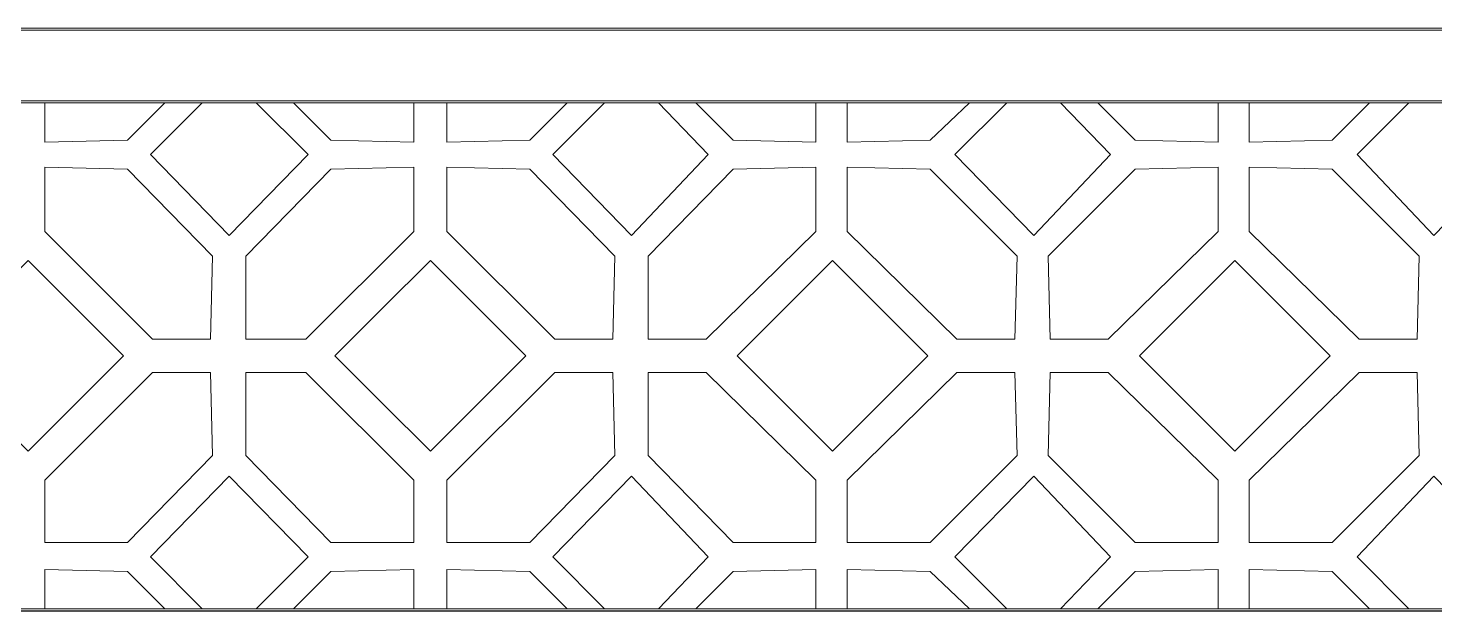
# Model space of a CAD drawing. Extents: x -66030 to 95157, y -13132 to 45879.
# Drawn here: x 71677 to 74327, y 39315 to 40413 of the extents above; entities that cross this region are included whole.
import ezdxf

# ---------------------------------------------------------------- set-up
doc = ezdxf.new("R2010")
doc.units = 0
doc.header["$LTSCALE"] = 100
doc.header["$MEASUREMENT"] = 0
doc.layers.get('0').update_dxf_attribs({"linetype": 'CONTINUOUS'})
doc.layers.add('3', color=11, linetype='CONTINUOUS')

msp = doc.modelspace()

# ---------------------------------------------------------------- linework, layer by layer
at = {"lineweight": 0}
for points in [[(75121.6, 40409), (75121.6, 40412.9), (67481.5, 40412.9), (67481.5, 40409), (75121.6, 40409), (75121.6, 40409), (75121.6, 40409), (75121.6, 40409), (75121.6, 40409)], [(75121.6, 40272.2), (75121.6, 40276.2), (67481.5, 40276.2), (67481.5, 40272.2), (75121.6, 40272.2), (75121.6, 40272.2), (75121.6, 40272.2), (75121.6, 40272.2), (75121.6, 40272.2)], [(75121.6, 40272.2), (75121.6, 40276.2), (67481.5, 40276.2), (67481.5, 40272.2), (75121.6, 40272.2), (75121.6, 40272.2), (75121.6, 40272.2), (75121.6, 40276.2), (75121.6, 40276.2)], [(72020.2, 39827), (72024.1, 39983.2), (71864, 40147.3), (71707.8, 40151.2), (71707.8, 40030.1), (71910.9, 39827), (72020.2, 39827)], [(72086.6, 39827), (72086.6, 39983.2), (72246.8, 40147.3), (72403, 40151.2), (72403, 40030.1), (72199.9, 39827), (72086.6, 39827)], [(72778, 39827), (72781.9, 39983.2), (72621.8, 40147.3), (72465.5, 40151.2), (72465.5, 40030.1), (72668.6, 39827), (72778, 39827)], [(72844.4, 39827), (72844.4, 39983.2), (73004.5, 40147.3), (73160.8, 40151.2), (73160.8, 40030.1), (72953.8, 39827), (72844.4, 39827)], [(73535.7, 39827), (73539.7, 39983.2), (73375.6, 40147.3), (73219.4, 40151.2), (73219.4, 40030.1), (73426.4, 39827), (73535.7, 39827)], [(73602.1, 39827), (73598.2, 39983.2), (73762.3, 40147.3), (73918.5, 40151.2), (73918.5, 40030.1), (73711.5, 39827), (73602.1, 39827)], [(74293.5, 39827), (74297.4, 39983.2), (74133.4, 40147.3), (73977.1, 40151.2), (73977.1, 40030.1), (74184.1, 39827), (74293.5, 39827)], [(71676.5, 39616), (71586.7, 39705.9), (71496.8, 39795.7), (71496.8, 39795.7), (71586.7, 39885.6), (71676.5, 39975.4), (71766.3, 39885.6), (71856.2, 39795.7), (71856.2, 39795.7), (71766.3, 39705.9), (71676.5, 39616)], [(72434.3, 39616), (72524.1, 39705.9), (72613.9, 39795.7), (72613.9, 39795.7), (72524.1, 39885.6), (72434.3, 39975.4), (72344.4, 39885.6), (72254.6, 39795.7), (72254.6, 39795.7), (72344.4, 39705.9), (72434.3, 39616)], [(73192, 39616), (73281.9, 39705.9), (73371.7, 39795.7), (73371.7, 39795.7), (73281.9, 39885.6), (73192, 39975.4), (73102.2, 39885.6), (73012.3, 39795.7), (73012.3, 39795.7), (73102.2, 39705.9), (73192, 39616)], [(73949.8, 39975.4), (74039.6, 39885.6), (74129.5, 39795.7), (74129.5, 39795.7), (74039.6, 39705.9), (73949.8, 39616), (73859.9, 39705.9), (73770.1, 39795.7), (73770.1, 39795.7), (73859.9, 39885.6), (73949.8, 39975.4)], [(72020.2, 39764.5), (72024.1, 39608.2), (71864, 39444.2), (71707.8, 39444.2), (71707.8, 39561.4), (71910.9, 39764.5), (72020.2, 39764.5)], [(72086.6, 39764.5), (72086.6, 39608.2), (72246.8, 39444.2), (72403, 39444.2), (72403, 39561.4), (72199.9, 39764.5), (72086.6, 39764.5)], [(72778, 39764.5), (72781.9, 39608.2), (72621.8, 39444.2), (72465.5, 39444.2), (72465.5, 39561.4), (72668.6, 39764.5), (72778, 39764.5)], [(72844.4, 39764.5), (72844.4, 39608.2), (73004.5, 39444.2), (73160.8, 39444.2), (73160.8, 39561.4), (72953.8, 39764.5), (72844.4, 39764.5)], [(73535.7, 39764.5), (73539.7, 39608.2), (73375.6, 39444.2), (73219.4, 39444.2), (73219.4, 39561.4), (73426.4, 39764.5), (73535.7, 39764.5)], [(73602.1, 39764.5), (73598.2, 39608.2), (73762.3, 39444.2), (73918.5, 39444.2), (73918.5, 39561.4), (73711.5, 39764.5), (73602.1, 39764.5)], [(74293.5, 39764.5), (74297.4, 39608.2), (74133.4, 39444.2), (73977.1, 39444.2), (73977.1, 39561.4), (74184.1, 39764.5), (74293.5, 39764.5)], [(67477.6, 39319.2), (67481.5, 39315.3), (75121.6, 39315.3), (75121.6, 39319.2), (67481.5, 39319.2), (67477.6, 39319.2), (67477.6, 39319.2), (67477.6, 39315.3), (67481.5, 39315.3)]]:
    msp.add_lwpolyline(points, close=True, dxfattribs=at)
for points in [[(74473.2, 40174.6), (74324.8, 40022.3), (74180.2, 40174.6), (74277.9, 40272.2), (74203.7, 40272.2), (74133.4, 40201.9), (73977.1, 40198), (73977.1, 40272.2), (73918.5, 40272.2), (73918.5, 40198), (73762.3, 40201.9), (73692, 40272.2), (73621.7, 40272.2), (73715.4, 40174.6), (73570.9, 40022.3), (73422.5, 40174.6), (73520.1, 40272.2), (73449.8, 40272.2), (73375.6, 40201.9), (73219.4, 40198), (73219.4, 40272.2), (73160.8, 40272.2), (73160.8, 40198), (73004.5, 40201.9), (72934.2, 40272.2), (72863.9, 40272.2), (72957.7, 40174.6), (72813.1, 40022.3), (72664.7, 40174.6), (72762.4, 40272.2), (72692.1, 40272.2), (72621.8, 40201.9), (72465.5, 40198), (72465.5, 40272.2), (72403, 40272.2), (72403, 40198), (72246.8, 40201.9), (72176.5, 40272.2), (72106.2, 40272.2), (72203.8, 40174.6), (72055.4, 40022.3), (71907, 40174.6), (72004.6, 40272.2), (71934.3, 40272.2), (71864, 40201.9), (71707.8, 40198), (71707.8, 40272.2), (71645.3, 40272.2)], [(71645.3, 39319.2), (71707.8, 39319.2), (71707.8, 39393.4), (71864, 39389.5), (71934.3, 39319.2), (72004.6, 39319.2), (71907, 39416.8), (72055.4, 39569.2), (72203.8, 39416.8), (72106.2, 39319.2), (72176.5, 39319.2), (72246.8, 39389.5), (72403, 39393.4), (72403, 39319.2), (72465.5, 39319.2), (72465.5, 39393.4), (72621.8, 39389.5), (72692.1, 39319.2), (72762.4, 39319.2), (72664.7, 39416.8), (72813.1, 39569.2), (72957.7, 39416.8), (72863.9, 39319.2), (72934.2, 39319.2), (73004.5, 39389.5), (73160.8, 39393.4), (73160.8, 39319.2), (73219.4, 39319.2), (73219.4, 39393.4), (73375.6, 39389.5), (73449.8, 39319.2), (73520.1, 39319.2), (73422.5, 39416.8), (73570.9, 39569.2), (73715.4, 39416.8), (73621.7, 39319.2), (73692, 39319.2), (73762.3, 39389.5), (73918.5, 39393.4), (73918.5, 39319.2), (73977.1, 39319.2), (73977.1, 39393.4), (74133.4, 39389.5), (74203.7, 39319.2), (74277.9, 39319.2), (74180.2, 39416.8), (74324.8, 39569.2), (74473.2, 39416.8)]]:
    msp.add_lwpolyline(points, dxfattribs=at)
at = {"layer": '3', "color": 2}
msp.add_line((-66009.4, 39315.3), (95156.9, 39315.3), dxfattribs=at)

doc.saveas('drawing.dxf')
